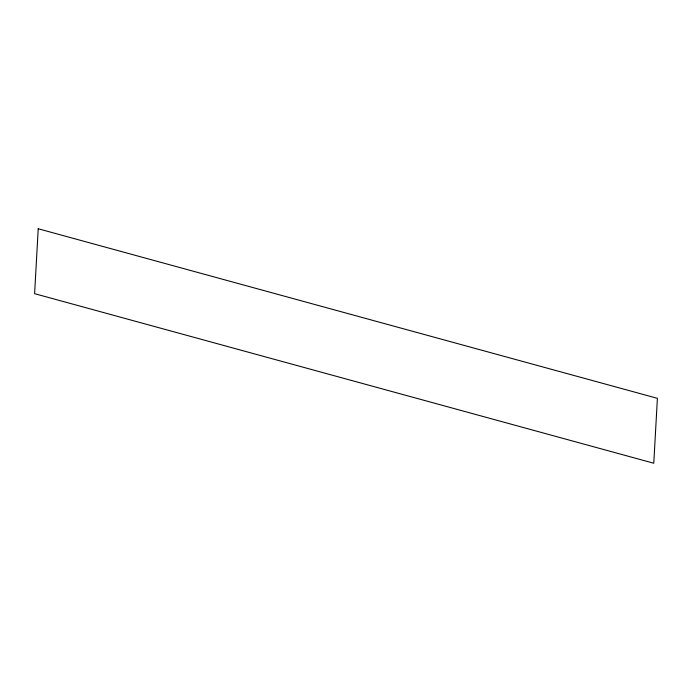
<?xml version="1.0" encoding="UTF-8"?>
<svg xmlns="http://www.w3.org/2000/svg" width="692" height="692" viewBox="0 0 692 692"><rect width="100%" height="100%" fill="white"/><g stroke="black" fill="none" stroke-linecap="round" stroke-linejoin="round"><path stroke-width="1.04" d="M38.224 228.758L34.6 293.668L653.776 463.242L657.4 398.332L38.224 228.758"/></g></svg>
